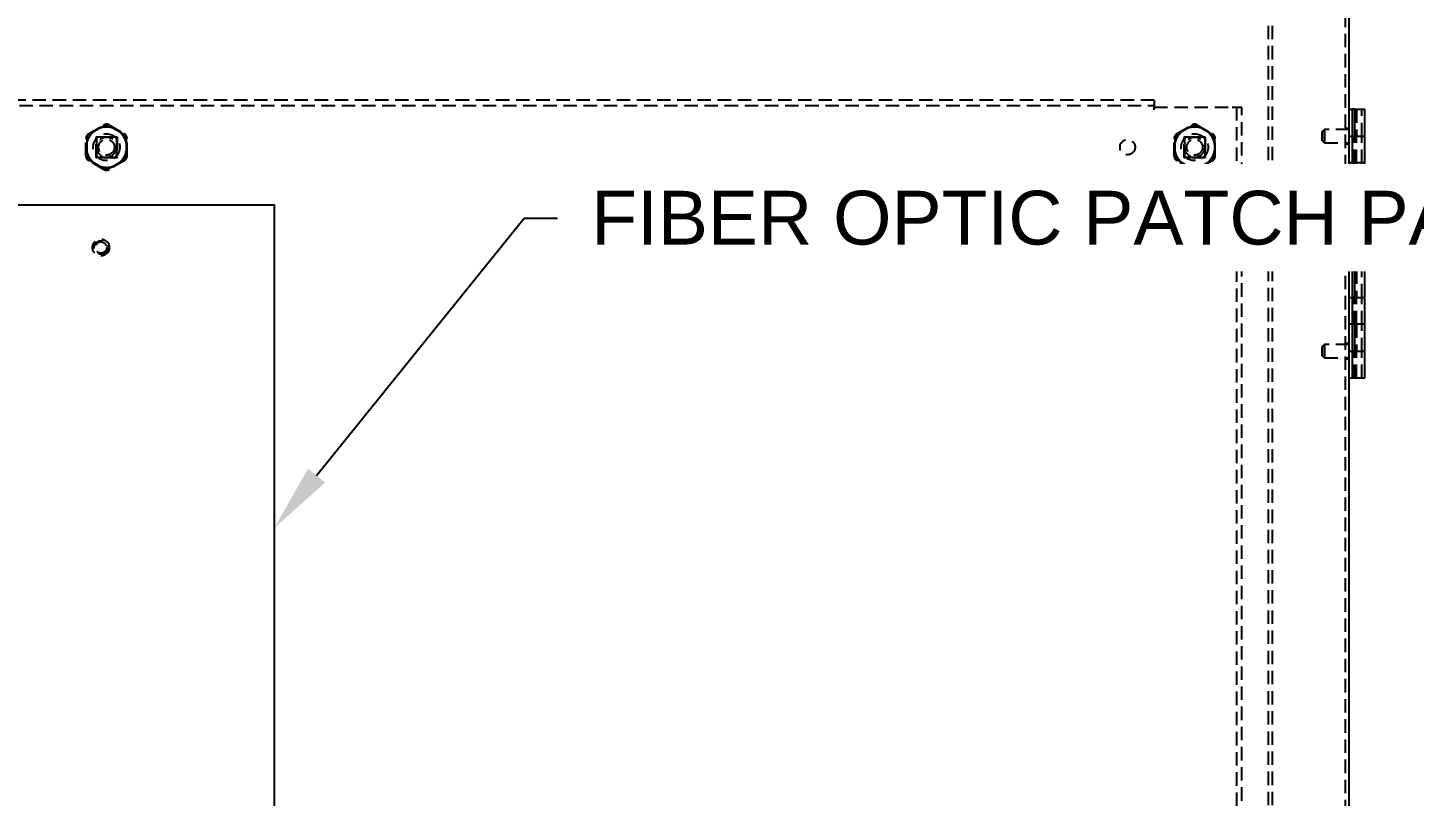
# Model space of a CAD drawing. Header units: feet. Extents: x -208 to 2089, y -974 to 342.
# Drawn here: x 1079.71 to 1105.51, y 134.82 to 149.12 of the extents above; entities that cross this region are included whole.
import ezdxf
from ezdxf import colors
from ezdxf.entities.mleader import LeaderData, LeaderLine
from ezdxf.math import Vec2, Vec3

# ---------------------------------------------------------------- set-up
doc = ezdxf.new("R2010")
doc.units = ezdxf.units.FT
doc.header["$MEASUREMENT"] = 0
doc.linetypes.add('HIDDEN', pattern=[0.375, 0.25, -0.125])
for name, color, linetype in [('E-EQPM-CAB', 5, 'Continuous'), ('E-EQPM-ENCL', 8, 'Continuous'), ('G-ANNO-TEXT', 1, 'Continuous')]:
    doc.layers.add(name, color=color, linetype=linetype)
doc.styles.add('NEI-A', font='arial.ttf', dxfattribs={"height": 0.1})

msp = doc.modelspace()

# ---------------------------------------------------------------- linework, layer by layer
at = {"layer": 'E-EQPM-CAB'}
msp.add_lwpolyline([(1072.30141, 133.81665), (1084.30141, 133.81665), (1084.30141, 145.81665), (1072.30141, 145.81665)], close=True, dxfattribs=at)
at = {"layer": 'E-EQPM-ENCL', "linetype": 'HIDDEN'}
for p, q in [((1104.22939, 150.50664), (1104.22939, 95.82906)), ((1102.80141, 97.15706), (1102.80141, 149.15706)), ((1102.87341, 97.15706), (1102.87341, 149.15706)), ((1100.67341, 147.77306), (1055.92941, 147.77306)), ((1055.92941, 147.67606), (1100.67341, 147.67606)), ((1100.67341, 147.77306), (1100.67341, 147.64506)), ((1100.67341, 147.64506), (1102.12441, 147.64506)), ((1100.67341, 147.59606), (1100.67341, 147.64506)), ((1102.12441, 147.64506), (1102.30141, 147.64506)), ((1102.20441, 147.64506), (1102.20441, 98.74106)), ((1102.30141, 98.74106), (1102.30141, 147.64506)), ((1104.35639, 147.60406), (1104.3564, 147.60406)), ((1104.43652, 147.60405), (1104.43652, 147.10405)), ((1104.53891, 147.10405), (1104.53891, 147.60405)), ((1080.8457, 147.15043), (1081.12321, 147.31065)), ((1081.1314, 147.29643), (1080.85391, 147.13621)), ((1080.98141, 146.70256), (1080.98141, 147.09356)), ((1080.98141, 147.09356), (1081.37241, 147.09356)), ((1081.17641, 147.08556), (1081.02891, 147.08556)), ((1081.32391, 147.08556), (1081.17641, 147.08556)), ((1081.4989, 147.13621), (1081.22141, 147.29643)), ((1081.22961, 147.31065), (1081.50711, 147.15043)), ((1081.37241, 147.09356), (1081.37241, 146.70256)), ((1101.0957, 147.15043), (1101.3732, 147.31065)), ((1101.3814, 147.29643), (1101.10391, 147.13621)), ((1101.23091, 147.09356), (1101.62191, 147.09356)), ((1101.23091, 146.70256), (1101.23091, 147.09356)), ((1101.42641, 147.08556), (1101.27891, 147.08556)), ((1101.57391, 147.08556), (1101.42641, 147.08556)), ((1101.7489, 147.13621), (1101.47141, 147.29643)), ((1101.47962, 147.31065), (1101.75711, 147.15043)), ((1101.62191, 147.09356), (1101.62191, 146.70256)), ((1103.84139, 147.22905), (1103.8014, 147.18906)), ((1103.8014, 147.10406), (1103.8014, 147.18906)), ((1103.8014, 147.01906), (1103.8014, 147.10406)), ((1103.80141, 147.18906), (1103.80141, 147.18906)), ((1104.3014, 147.22905), (1103.84139, 147.22905)), ((1103.84141, 147.22905), (1103.8414, 147.22905)), ((1103.84141, 147.22905), (1103.84141, 146.97905)), ((1104.3014, 147.24455), (1104.22939, 147.24455)), ((1104.3014, 147.10406), (1104.3564, 147.10406)), ((1104.3564, 147.10406), (1104.3564, 147.10406)), ((1104.40029, 146.60405), (1104.40029, 147.10405)), ((1104.43652, 146.60405), (1104.43652, 147.10405)), ((1104.53891, 146.60405), (1104.53891, 147.10405)), ((1080.7925, 146.73784), (1080.7925, 147.05827)), ((1080.80891, 147.05827), (1080.80891, 146.73784)), ((1080.98891, 147.04556), (1080.98891, 146.89806)), ((1080.98891, 146.89806), (1080.98891, 146.75056)), ((1081.36391, 147.04556), (1081.36391, 146.89806)), ((1081.36391, 146.89806), (1081.36391, 146.75056)), ((1081.54391, 147.05827), (1081.54391, 146.73784)), ((1081.56031, 146.73784), (1081.56031, 147.05827)), ((1101.0425, 146.73784), (1101.0425, 147.05827)), ((1101.0589, 147.05827), (1101.0589, 146.73784)), ((1101.23891, 147.04556), (1101.23891, 146.89806)), ((1101.23891, 146.89806), (1101.23891, 146.75056)), ((1101.61391, 147.04556), (1101.61391, 146.89806)), ((1101.61391, 146.89806), (1101.61391, 146.75056)), ((1101.79391, 147.05827), (1101.79391, 146.73784)), ((1101.81031, 146.73784), (1101.81031, 147.05827)), ((1103.8014, 147.01906), (1103.84139, 146.97905)), ((1103.80141, 147.01906), (1103.80141, 147.01906)), ((1103.84139, 146.97905), (1104.3014, 146.97905)), ((1103.8414, 146.97906), (1103.84141, 146.97905)), ((1104.22939, 146.96355), (1104.3014, 146.96355)), ((1081.12321, 146.48548), (1080.8457, 146.6457)), ((1080.85391, 146.6599), (1081.1314, 146.49968)), ((1081.37241, 146.70256), (1080.98141, 146.70256)), ((1081.02891, 146.71056), (1081.17641, 146.71056)), ((1081.17641, 146.71056), (1081.32391, 146.71056)), ((1081.22141, 146.49968), (1081.4989, 146.6599)), ((1081.50711, 146.6457), (1081.22961, 146.48548)), ((1101.3732, 146.48548), (1101.0957, 146.6457)), ((1101.10391, 146.6599), (1101.3814, 146.49968)), ((1101.62191, 146.70256), (1101.23091, 146.70256)), ((1101.27891, 146.71056), (1101.42641, 146.71056)), ((1101.42641, 146.71056), (1101.57391, 146.71056)), ((1101.47141, 146.49968), (1101.7489, 146.6599)), ((1101.75711, 146.6457), (1101.47962, 146.48548)), ((1104.3564, 146.60406), (1104.3014, 146.60406)), ((1104.3564, 146.60406), (1104.3564, 146.60406)), ((1104.43652, 146.60405), (1104.43652, 146.10405)), ((1104.53891, 146.10405), (1104.53891, 146.60405)), ((1104.3564, 146.10406), (1104.3014, 146.10406)), ((1104.3564, 146.10406), (1104.3564, 146.10406)), ((1104.40029, 145.60405), (1104.40029, 146.10405)), ((1104.43652, 145.60405), (1104.43652, 146.10405)), ((1104.53891, 145.60405), (1104.53891, 146.10405)), ((1104.3564, 145.60406), (1104.3014, 145.60406)), ((1104.3564, 145.60406), (1104.3564, 145.60406)), ((1104.43652, 145.60405), (1104.43652, 145.10405)), ((1104.53891, 145.10405), (1104.53891, 145.60405)), ((1101.36141, 145.31906), (1101.30141, 145.31906)), ((1101.30141, 145.31906), (1101.30141, 145.06906)), ((1101.36141, 145.22606), (1101.36141, 145.31906)), ((1101.55141, 145.31906), (1101.49141, 145.31906)), ((1101.49141, 145.31906), (1101.49141, 145.22606)), ((1101.55141, 145.06906), (1101.55141, 145.31906)), ((1101.30141, 145.06906), (1101.36141, 145.06906)), ((1101.49141, 145.22606), (1101.36141, 145.22606)), ((1101.36141, 145.06906), (1101.36141, 145.16206)), ((1101.36141, 145.16206), (1101.49141, 145.16206)), ((1101.49141, 145.16206), (1101.49141, 145.06906)), ((1101.49141, 145.06906), (1101.55141, 145.06906)), ((1104.3014, 145.10406), (1104.3564, 145.10406)), ((1104.3564, 145.10406), (1104.3564, 145.10406)), ((1104.40029, 144.60405), (1104.40029, 145.10405)), ((1104.43652, 144.60405), (1104.43652, 145.10405)), ((1104.53891, 144.60405), (1104.53891, 145.10405)), ((1104.3564, 144.60406), (1104.3014, 144.60406)), ((1104.3564, 144.60406), (1104.3564, 144.60406)), ((1104.43652, 144.60405), (1104.43652, 144.10407)), ((1104.53891, 144.10407), (1104.53891, 144.60405)), ((1104.3014, 144.10406), (1104.3564, 144.10406)), ((1104.3564, 144.10406), (1104.3564, 144.10406)), ((1104.40029, 143.60407), (1104.40029, 144.10407)), ((1104.43652, 143.60407), (1104.43652, 144.10407)), ((1104.53891, 143.60407), (1104.53891, 144.10407)), ((1104.3564, 143.60406), (1104.3014, 143.60406)), ((1104.3564, 143.60406), (1104.3564, 143.60406)), ((1104.43652, 143.60407), (1104.43652, 143.10407)), ((1104.53891, 143.10407), (1104.53891, 143.60407)), ((1103.84139, 143.22907), (1103.8014, 143.18906)), ((1104.3014, 143.22907), (1103.84139, 143.22907)), ((1103.84141, 143.22907), (1103.8414, 143.22906)), ((1103.84141, 143.22907), (1103.84141, 142.97907)), ((1104.3014, 143.24457), (1104.22939, 143.24457)), ((1103.8014, 143.10406), (1103.8014, 143.18906)), ((1103.8014, 143.01906), (1103.8014, 143.10406)), ((1103.8014, 143.01906), (1103.84139, 142.97907)), ((1103.80141, 143.01906), (1103.80141, 143.01906)), ((1103.84139, 142.97907), (1104.3014, 142.97907)), ((1103.8414, 142.97907), (1103.84141, 142.97907)), ((1104.22939, 142.96357), (1104.3014, 142.96357)), ((1104.3014, 143.10406), (1104.3564, 143.10406)), ((1104.3564, 143.10406), (1104.3564, 143.10406)), ((1104.40029, 142.60407), (1104.40029, 143.10407)), ((1104.43652, 142.60407), (1104.43652, 143.10407)), ((1104.53891, 142.60407), (1104.53891, 143.10407)), ((1104.3564, 142.60407), (1104.35639, 142.60406))]:
    msp.add_line(p, q, dxfattribs=at)
at = {"layer": 'E-EQPM-ENCL', "linetype": 'Continuous'}
for p, q in [((1104.30139, 95.74906), (1104.30139, 150.53206)), ((1104.30139, 147.60406), (1104.35639, 147.60406)), ((1104.35639, 147.60406), (1104.35639, 142.60406)), ((1104.40028, 147.60406), (1104.3564, 147.60405)), ((1104.40028, 147.60406), (1104.59391, 147.60406)), ((1104.40029, 147.60405), (1104.40029, 147.10405)), ((1104.59391, 147.10405), (1104.59391, 147.60405)), ((1104.3564, 147.10406), (1104.38134, 147.10406)), ((1104.40028, 147.10406), (1104.38134, 147.10406)), ((1104.40028, 147.10406), (1104.59391, 147.10406)), ((1104.59391, 146.60405), (1104.59391, 147.10405)), ((1104.38134, 146.60406), (1104.3564, 146.60406)), ((1104.38134, 146.60406), (1104.40028, 146.60406)), ((1104.59391, 146.60406), (1104.40028, 146.60406)), ((1104.40029, 146.60405), (1104.40029, 146.10405)), ((1104.59391, 146.10405), (1104.59391, 146.60405)), ((1104.3564, 146.10406), (1104.38134, 146.10406)), ((1104.40028, 146.10406), (1104.38134, 146.10406)), ((1104.40028, 146.10406), (1104.59391, 146.10406)), ((1104.59391, 145.60405), (1104.59391, 146.10405)), ((1104.38134, 145.60406), (1104.3564, 145.60406)), ((1104.38134, 145.60406), (1104.40028, 145.60406)), ((1104.59391, 145.60406), (1104.40028, 145.60406)), ((1104.40029, 145.60405), (1104.40029, 145.10405)), ((1104.59391, 145.10405), (1104.59391, 145.60405)), ((1104.3564, 145.10406), (1104.38134, 145.10406)), ((1104.40028, 145.10406), (1104.38134, 145.10406)), ((1104.40028, 145.10406), (1104.59391, 145.10406)), ((1104.59391, 144.60405), (1104.59391, 145.10405)), ((1104.38134, 144.60406), (1104.3564, 144.60406)), ((1104.38134, 144.60406), (1104.40028, 144.60406)), ((1104.59391, 144.60406), (1104.40028, 144.60406)), ((1104.40029, 144.60405), (1104.40029, 144.10407)), ((1104.59391, 144.10407), (1104.59391, 144.60405)), ((1104.3564, 144.10406), (1104.38134, 144.10406)), ((1104.40028, 144.10406), (1104.38134, 144.10406)), ((1104.40028, 144.10406), (1104.59391, 144.10406)), ((1104.59391, 143.60407), (1104.59391, 144.10407)), ((1104.38134, 143.60406), (1104.3564, 143.60406)), ((1104.38134, 143.60406), (1104.40028, 143.60406)), ((1104.59391, 143.60406), (1104.40028, 143.60406)), ((1104.40029, 143.60407), (1104.40029, 143.10407)), ((1104.59391, 143.10407), (1104.59391, 143.60407)), ((1104.3564, 143.10406), (1104.38134, 143.10406)), ((1104.40028, 143.10406), (1104.38134, 143.10406)), ((1104.40028, 143.10406), (1104.59391, 143.10406)), ((1104.59391, 142.60407), (1104.59391, 143.10407)), ((1104.35639, 142.60406), (1104.30139, 142.60406)), ((1104.36472, 142.60406), (1104.3564, 142.60407)), ((1104.59391, 142.60406), (1104.36472, 142.60406))]:
    msp.add_line(p, q, dxfattribs=at)
at = {"layer": 'E-EQPM-ENCL', "linetype": 'HIDDEN'}
for points in [[(1081.17641, 146.52245), (1081.1985, 146.52306, 0.01676974), (1081.22112, 146.52512, 0.01527325), (1081.24432, 146.52867, 0.01490782), (1081.26795, 146.53377, 0.01602983), (1081.29184, 146.54064, 0.01654893), (1081.31582, 146.54928, 0.01694723), (1081.33971, 146.55983, 0.01720196), (1081.36331, 146.57225, 0.01771345), (1081.3864, 146.58666, 0.01797858), (1081.40876, 146.60294, 0.01835655), (1081.43013, 146.62113, 0.01854596), (1081.45033, 146.64106, 0.0188221), (1081.4691, 146.6627, 0.01894304), (1081.4863, 146.68581, 0.01908466), (1081.50167, 146.71027, 0.01912528), (1081.51517, 146.73581, 0.01912516), (1081.52658, 146.76226, 0.01908456), (1081.53593, 146.78933, 0.01894319), (1081.54309, 146.8168, 0.01882178), (1081.54816, 146.8444, 0.01854502), (1081.55108, 146.8719, 0.01835664), (1081.55201, 146.8991, 0.01797886), (1081.55097, 146.92575, 0.01771204), (1081.54816, 146.95172, 0.01720789), (1081.54365, 146.9768, 0.01694924), (1081.53765, 147.00093, 0.01648817), (1081.53026, 147.02397, 0.0160278), (1081.52173, 147.04581, 0.01529122), (1081.51221, 147.06633, 0.01524908), (1081.50169, 147.08586, 0.01466569), (1081.49003, 147.10474, 0.01466573), (1081.47703, 147.12325, 0.01524918), (1081.46237, 147.14155, 0.01529136), (1081.44612, 147.15948, 0.01602795), (1081.42822, 147.17674, 0.01648835), (1081.40875, 147.19318, 0.01694945), (1081.38767, 147.2086, 0.01720812), (1081.36511, 147.22283, 0.01771228), (1081.34109, 147.23561, 0.01797911), (1081.31581, 147.24684, 0.0183569), (1081.28937, 147.25625, 0.01854528), (1081.26201, 147.26378, 0.01882202), (1081.23389, 147.26922, 0.01894343), (1081.20528, 147.27256, 0.01908482), (1081.17641, 147.27364, 0.01912533), (1081.14753, 147.27256, 0.01912533), (1081.11892, 147.26922, 0.01908482), (1081.0908, 147.26378, 0.01894343), (1081.06344, 147.25625, 0.01882202), (1081.037, 147.24684, 0.01854528), (1081.01172, 147.23561, 0.0183569), (1080.9877, 147.22283, 0.01797911), (1080.96514, 147.2086, 0.01771228), (1080.94406, 147.19318, 0.01720811), (1080.92459, 147.17674, 0.01694945), (1080.9067, 147.15948, 0.01648836), (1080.89044, 147.14155, 0.01602795), (1080.87579, 147.12325, 0.01529134), (1080.86278, 147.10474, 0.01524919), (1080.85112, 147.08586, 0.01466582), (1080.8406, 147.06633, 0.01466588), (1080.83108, 147.04581, 0.01524939), (1080.82255, 147.02397, 0.01529156), (1080.81516, 147.00093, 0.01602811), (1080.80916, 146.9768, 0.01648853), (1080.80465, 146.95172, 0.01694972), (1080.80184, 146.92575, 0.01720822), (1080.8008, 146.8991, 0.01771196), (1080.80173, 146.8719, 0.01797929), (1080.80465, 146.8444, 0.01835853), (1080.80972, 146.8168, 0.01854487), (1080.81688, 146.78933, 0.01881608), (1080.82623, 146.76226, 0.0189449), (1080.83765, 146.73581, 0.01910617), (1080.85115, 146.71027, 0.01911937), (1080.86652, 146.68581, 0.01904845), (1080.8837, 146.6627, 0.01910607), (1080.90248, 146.64106, 0.01921009), (1080.92273, 146.62112, 0.01874382), (1080.94406, 146.60294, 0.01764395), (1080.96624, 146.58667, 0.01863765), (1080.9895, 146.57225, 0.02082192), (1081.01381, 146.55978, 0.01677535), (1081.037, 146.54928, 0.00827481), (1081.05822, 146.54082, 0.02076905), (1081.08487, 146.53377, 0.03382718), (1081.12479, 146.52763, 0.01794506), (1081.17641, 146.52245, 0.01017643)], [(1101.4264, 146.52245), (1101.44848, 146.52306, 0.01676938), (1101.47111, 146.52512, 0.0152729), (1101.49431, 146.52867, 0.01490746), (1101.51794, 146.53377, 0.01602944), (1101.54183, 146.54064, 0.01654852), (1101.56581, 146.54928, 0.01694682), (1101.5897, 146.55983, 0.01720156), (1101.61331, 146.57225, 0.01771306), (1101.63639, 146.58666, 0.01797821), (1101.65875, 146.60294, 0.01835621), (1101.68012, 146.62113, 0.01854567), (1101.70033, 146.64106, 0.01882187), (1101.71909, 146.6627, 0.01894287), (1101.73629, 146.68581, 0.01908455), (1101.75167, 146.71027, 0.01912525), (1101.76516, 146.73581, 0.01912519), (1101.77658, 146.76226, 0.01908467), (1101.78593, 146.78933, 0.01894336), (1101.79309, 146.8168, 0.01882202), (1101.79816, 146.8444, 0.01854531), (1101.80108, 146.8719, 0.01835697), (1101.80201, 146.8991, 0.01797923), (1101.80097, 146.92575, 0.01771243), (1101.79816, 146.95172, 0.0172083), (1101.79365, 146.9768, 0.01694965), (1101.78765, 147.00093, 0.01648857), (1101.78026, 147.02397, 0.01602819), (1101.77173, 147.04581, 0.01529161), (1101.76221, 147.06633, 0.01524942), (1101.75169, 147.08586, 0.01466591), (1101.74003, 147.10474, 0.01466583), (1101.72703, 147.12325, 0.01524919), (1101.71237, 147.14155, 0.01529134), (1101.69612, 147.15948, 0.01602795), (1101.67822, 147.17674, 0.01648836), (1101.65875, 147.19318, 0.01694945), (1101.63767, 147.2086, 0.01720811), (1101.61511, 147.22283, 0.01771228), (1101.59109, 147.23561, 0.01797911), (1101.56581, 147.24684, 0.0183569), (1101.53937, 147.25625, 0.01854528), (1101.51201, 147.26378, 0.01882202), (1101.48389, 147.26922, 0.01894343), (1101.45528, 147.27256, 0.01908482), (1101.42641, 147.27364, 0.01912533), (1101.39753, 147.27256, 0.01912533), (1101.36892, 147.26922, 0.01908482), (1101.3408, 147.26378, 0.01894343), (1101.31344, 147.25625, 0.01882202), (1101.287, 147.24684, 0.01854528), (1101.26172, 147.23561, 0.0183569), (1101.2377, 147.22283, 0.01797911), (1101.21514, 147.2086, 0.01771228), (1101.19406, 147.19318, 0.01720812), (1101.17459, 147.17674, 0.01694945), (1101.1567, 147.15948, 0.01648835), (1101.14044, 147.14155, 0.01602795), (1101.12579, 147.12325, 0.01529136), (1101.11278, 147.10474, 0.01524918), (1101.10112, 147.08586, 0.01466571), (1101.0906, 147.06633, 0.01466567), (1101.08108, 147.04581, 0.01524904), (1101.07255, 147.02397, 0.01529117), (1101.06516, 147.00093, 0.01602772), (1101.05916, 146.9768, 0.01648813), (1101.05465, 146.95172, 0.01694931), (1101.05184, 146.92575, 0.01720781), (1101.0508, 146.8991, 0.01771156), (1101.05173, 146.8719, 0.01797892), (1101.05465, 146.8444, 0.01835819), (1101.05972, 146.8168, 0.01854458), (1101.06688, 146.78933, 0.01881584), (1101.07623, 146.76226, 0.01894472), (1101.08764, 146.73581, 0.01910606), (1101.10114, 146.71027, 0.01911933), (1101.11651, 146.68581, 0.01904848), (1101.1337, 146.6627, 0.01910618), (1101.15248, 146.64106, 0.01921027), (1101.17273, 146.62112, 0.01874406), (1101.19405, 146.60294, 0.01764422), (1101.21624, 146.58667, 0.01863798), (1101.2395, 146.57225, 0.02082235), (1101.2638, 146.55978, 0.01677572), (1101.28699, 146.54928, 0.008275), (1101.30821, 146.54082, 0.02076955), (1101.33486, 146.53377, 0.03382801), (1101.37478, 146.52763, 0.01794549), (1101.4264, 146.52245, 0.01017667)], [(1103.84139, 146.97905), (1103.84139, 146.9792, 0.00249809), (1103.8414, 146.9796, 0.0002897), (1103.8414, 146.98026, 0.00010087), (1103.8414, 146.98117, 0.00005081), (1103.8414, 146.9823, 0.00003054), (1103.8414, 146.98364, 0.00002071), (1103.8414, 146.98518, 0.00001488), (1103.8414, 146.9869, 0.0000112), (1103.8414, 146.9888, 0.00000883), (1103.8414, 146.99083, 0.00000734), (1103.8414, 146.993, 0.00000584), (1103.8414, 146.9953, 0.00000405), (1103.8414, 146.99776, 0.00000242), (1103.8414, 147.00039, 0.00000067), (1103.8414, 147.00326, 0.00000015), (1103.8414, 147.00636, 0.00000047), (1103.8414, 147.00968, 0.00000052), (1103.8414, 147.01323, 0.00000041), (1103.8414, 147.01702, 0.00000036), (1103.8414, 147.02104, 0.00000036), (1103.8414, 147.0253, 0.00000034), (1103.8414, 147.02978, 0.00000032), (1103.8414, 147.03449, 0.0000003), (1103.8414, 147.03941, 0.00000029), (1103.8414, 147.04454, 0.00000027), (1103.8414, 147.04987, 0.00000026), (1103.8414, 147.05539, 0.00000025), (1103.8414, 147.06107, 0.00000025), (1103.8414, 147.06692, 0.00000024), (1103.8414, 147.07289, 0.00000023), (1103.8414, 147.07898, 0.00000023), (1103.8414, 147.08517, 0.00000023), (1103.8414, 147.09142, 0.00000022), (1103.8414, 147.09773, 0.00000022), (1103.8414, 147.10406, 0.00000022), (1103.8414, 147.11039, 0.00000022), (1103.8414, 147.11669, 0.00000022), (1103.8414, 147.12295, 0.00000022), (1103.8414, 147.12914, 0.00000023), (1103.8414, 147.13523, 0.00000023), (1103.8414, 147.1412, 0.00000023), (1103.8414, 147.14704, 0.00000024), (1103.8414, 147.15273, 0.00000025), (1103.8414, 147.15825, 0.00000025), (1103.8414, 147.16358, 0.00000026), (1103.8414, 147.16871, 0.00000027), (1103.8414, 147.17363, 0.00000029), (1103.8414, 147.17834, 0.0000003), (1103.8414, 147.18282, 0.00000032), (1103.8414, 147.18708, 0.00000034), (1103.8414, 147.1911, 0.00000035), (1103.8414, 147.19489, 0.00000036), (1103.8414, 147.19844, 0.00000041), (1103.8414, 147.20176, 0.00000053), (1103.8414, 147.20486, 0.00000047), (1103.8414, 147.20773, 0.00000012), (1103.8414, 147.21036, 0.00000067), (1103.8414, 147.21281, 0.00000255), (1103.8414, 147.21512, 0.00000403), (1103.8414, 147.21729, 0.00000528), (1103.8414, 147.21932, 0.00000744), (1103.8414, 147.22121, 0.00001132), (1103.8414, 147.22294, 0.00001083), (1103.8414, 147.22448, 0.0000031), (1103.8414, 147.22578, 0.00002224), (1103.8414, 147.22695, 0.00008583), (1103.8414, 147.22804, 0.00011488), (1103.84139, 147.22905, 0.00011953)], [(1103.84139, 147.22905), (1103.84139, 147.22888, -0.00025425), (1103.84139, 147.22835, -0.00001987), (1103.84139, 147.22744, -0.00000684), (1103.84139, 147.22616, -0.00000362), (1103.84139, 147.22449, -0.00000218), (1103.84139, 147.22245, -0.00000148), (1103.84139, 147.22002, -0.00000106), (1103.84139, 147.21722, -0.00000081), (1103.84139, 147.21405, -0.00000063), (1103.84139, 147.21054, -0.00000052), (1103.84139, 147.20668, -0.00000043), (1103.84139, 147.20252, -0.00000036), (1103.84139, 147.19806, -0.00000031), (1103.84139, 147.19333, -0.00000028), (1103.84139, 147.18836, -0.00000024), (1103.84139, 147.18318, -0.00000022), (1103.84139, 147.17782, -0.0000002), (1103.84139, 147.1723, -0.00000018), (1103.84139, 147.16665, -0.00000017), (1103.84139, 147.16093, -0.00000015), (1103.84139, 147.15518, -0.00000015), (1103.84139, 147.1493, -0.00000016), (1103.84139, 147.14329, -0.00000012), (1103.84139, 147.13763, -0.00000005), (1103.84139, 147.13251, -0.00000015), (1103.84139, 147.1261, -0.00000023), (1103.84139, 147.11649, -0.00000012), (1103.84139, 147.10405, -0.00000007)], [(1103.84139, 147.10405), (1103.84139, 147.0987, -0.00000011), (1103.84139, 147.09324, -0.0000001), (1103.84139, 147.08767, -0.0000001), (1103.84139, 147.08201, -0.00000011), (1103.84139, 147.07627, -0.00000011), (1103.84139, 147.07048, -0.00000012), (1103.84139, 147.06465, -0.00000012), (1103.84139, 147.05881, -0.00000013), (1103.84139, 147.05298, -0.00000014), (1103.84139, 147.04718, -0.00000014), (1103.84139, 147.04145, -0.00000015), (1103.84139, 147.03581, -0.00000017), (1103.84139, 147.03029, -0.00000018), (1103.84139, 147.02493, -0.0000002), (1103.84139, 147.01975, -0.00000022), (1103.84139, 147.01478, -0.00000024), (1103.84139, 147.01006, -0.00000028), (1103.84139, 147.00559, -0.00000032), (1103.84139, 147.00143, -0.00000036), (1103.84139, 146.99757, -0.0000004), (1103.84139, 146.99406, -0.00000052), (1103.84139, 146.99089, -0.00000077), (1103.84139, 146.98808, -0.00000079), (1103.84139, 146.98566, -0.00000038), (1103.84139, 146.98366, -0.00000154), (1103.84139, 146.98195, -0.00000553), (1103.84139, 146.98041, -0.00000792), (1103.84139, 146.97905, -0.00000938)], [(1103.84139, 142.97907), (1103.84139, 142.97921, 0.00258901), (1103.8414, 142.97961, 0.00029258), (1103.8414, 142.98027, 0.0001014), (1103.8414, 142.98117, 0.00005099), (1103.8414, 142.9823, 0.00003061), (1103.8414, 142.98364, 0.00002075), (1103.8414, 142.98518, 0.0000149), (1103.8414, 142.9869, 0.00001121), (1103.8414, 142.9888, 0.00000884), (1103.8414, 142.99083, 0.00000734), (1103.8414, 142.993, 0.00000584), (1103.8414, 142.9953, 0.00000405), (1103.8414, 142.99776, 0.00000242), (1103.8414, 143.00039, 0.00000067), (1103.8414, 143.00326, 0.00000015), (1103.8414, 143.00636, 0.00000047), (1103.8414, 143.00968, 0.00000052), (1103.8414, 143.01323, 0.00000041), (1103.8414, 143.01702, 0.00000036), (1103.8414, 143.02104, 0.00000036), (1103.8414, 143.0253, 0.00000034), (1103.8414, 143.02978, 0.00000032), (1103.8414, 143.03449, 0.0000003), (1103.8414, 143.03941, 0.00000029), (1103.8414, 143.04454, 0.00000027), (1103.8414, 143.04987, 0.00000026), (1103.8414, 143.05539, 0.00000025), (1103.8414, 143.06107, 0.00000025), (1103.8414, 143.06692, 0.00000024), (1103.8414, 143.07289, 0.00000023), (1103.8414, 143.07898, 0.00000023), (1103.8414, 143.08517, 0.00000023), (1103.8414, 143.09142, 0.00000022), (1103.8414, 143.09773, 0.00000022), (1103.8414, 143.10406, 0.00000022), (1103.8414, 143.11039, 0.00000022), (1103.8414, 143.11669, 0.00000022), (1103.8414, 143.12295, 0.00000022), (1103.8414, 143.12914, 0.00000023), (1103.8414, 143.13523, 0.00000023), (1103.8414, 143.1412, 0.00000023), (1103.8414, 143.14704, 0.00000024), (1103.8414, 143.15273, 0.00000025), (1103.8414, 143.15825, 0.00000025), (1103.8414, 143.16358, 0.00000026), (1103.8414, 143.16871, 0.00000027), (1103.8414, 143.17363, 0.00000029), (1103.8414, 143.17834, 0.0000003), (1103.8414, 143.18282, 0.00000032), (1103.8414, 143.18708, 0.00000034), (1103.8414, 143.1911, 0.00000035), (1103.8414, 143.19489, 0.00000036), (1103.8414, 143.19844, 0.00000041), (1103.8414, 143.20176, 0.00000053), (1103.8414, 143.20486, 0.00000047), (1103.8414, 143.20773, 0.00000012), (1103.8414, 143.21036, 0.00000067), (1103.8414, 143.21281, 0.00000255), (1103.8414, 143.21512, 0.00000403), (1103.8414, 143.21729, 0.00000527), (1103.8414, 143.21932, 0.00000744), (1103.8414, 143.22122, 0.00001131), (1103.8414, 143.22294, 0.00001082), (1103.8414, 143.22448, 0.0000031), (1103.8414, 143.22579, 0.00002221), (1103.8414, 143.22695, 0.0000856), (1103.8414, 143.22805, 0.00011425), (1103.84139, 143.22907, 0.00011853)], [(1103.84139, 143.22907), (1103.84139, 143.22889, -0.00025166), (1103.84139, 143.22836, -0.00001982), (1103.84139, 143.22745, -0.00000683), (1103.84139, 143.22617, -0.00000362), (1103.84139, 143.2245, -0.00000218), (1103.84139, 143.22246, -0.00000148), (1103.84139, 143.22003, -0.00000106), (1103.84139, 143.21723, -0.00000081), (1103.84139, 143.21406, -0.00000063), (1103.84139, 143.21055, -0.00000052), (1103.84139, 143.20669, -0.00000043), (1103.84139, 143.20253, -0.00000036), (1103.84139, 143.19806, -0.00000031), (1103.84139, 143.19334, -0.00000028), (1103.84139, 143.18837, -0.00000024), (1103.84139, 143.18319, -0.00000022), (1103.84139, 143.17783, -0.0000002), (1103.84139, 143.17231, -0.00000018), (1103.84139, 143.16666, -0.00000017), (1103.84139, 143.16094, -0.00000015), (1103.84139, 143.15519, -0.00000015), (1103.84139, 143.14931, -0.00000016), (1103.84139, 143.1433, -0.00000012), (1103.84139, 143.13764, -0.00000005), (1103.84139, 143.13252, -0.00000015), (1103.84139, 143.12611, -0.00000023), (1103.84139, 143.1165, -0.00000012), (1103.84139, 143.10407, -0.00000007)], [(1103.84139, 143.10407), (1103.84139, 143.09871, -0.00000011), (1103.84139, 143.09326, -0.0000001), (1103.84139, 143.08769, -0.0000001), (1103.84139, 143.08202, -0.00000011), (1103.84139, 143.07628, -0.00000011), (1103.84139, 143.07049, -0.00000012), (1103.84139, 143.06466, -0.00000012), (1103.84139, 143.05882, -0.00000013), (1103.84139, 143.05298, -0.00000014), (1103.84139, 143.04719, -0.00000014), (1103.84139, 143.04146, -0.00000015), (1103.84139, 143.03582, -0.00000017), (1103.84139, 143.0303, -0.00000018), (1103.84139, 143.02494, -0.0000002), (1103.84139, 143.01976, -0.00000022), (1103.84139, 143.01479, -0.00000024), (1103.84139, 143.01006, -0.00000028), (1103.84139, 143.0056, -0.00000032), (1103.84139, 143.00144, -0.00000036), (1103.84139, 142.99758, -0.0000004), (1103.84139, 142.99407, -0.00000052), (1103.84139, 142.9909, -0.00000077), (1103.84139, 142.98809, -0.00000079), (1103.84139, 142.98567, -0.00000038), (1103.84139, 142.98367, -0.00000154), (1103.84139, 142.98196, -0.00000553), (1103.84139, 142.98042, -0.00000793), (1103.84139, 142.97907, -0.0000094)]]:
    msp.add_lwpolyline(points, format="xyb", dxfattribs=at)
for centre, radius in [((1081.17641, 146.89806), 0.25), ((1081.17641, 146.89806), 0.1875), ((1101.42641, 146.89806), 0.25), ((1101.42641, 146.89806), 0.1875), ((1081.17641, 146.89806), 0.1475), ((1100.17641, 146.89806), 0.1405), ((1101.42641, 146.89806), 0.1475), ((1081.07339, 145.03206), 0.15625), ((1081.07339, 145.03206), 0.125), ((1081.0734, 145.03206), 0.105)]:
    msp.add_circle(centre, radius, dxfattribs=at)
for centre, radius, start, end in [((1080.89891, 147.05827), 0.10641, 120, 180), ((1080.89891, 147.05827), 0.09, 120, 180), ((1081.02891, 147.04556), 0.04, 90, 180), ((1081.17641, 147.21849), 0.10641, 60, 120), ((1081.17641, 147.21849), 0.09, 60, 120), ((1081.32391, 147.04556), 0.04, 0, 90), ((1081.45391, 147.05827), 0.09, 0, 60), ((1081.45391, 147.05827), 0.10641, 0, 60), ((1101.14891, 147.05827), 0.10641, 120, 180), ((1101.14891, 147.05827), 0.09, 120, 180), ((1101.27891, 147.04556), 0.04, 90, 180), ((1101.42641, 147.21849), 0.10641, 60, 120), ((1101.42641, 147.21849), 0.09, 60, 120), ((1101.57391, 147.04556), 0.04, 0, 90), ((1101.70391, 147.05827), 0.09, 0, 60), ((1101.70391, 147.05827), 0.10641, 0, 60), ((1080.89891, 146.73784), 0.10641, 180, 240), ((1080.89891, 146.73784), 0.09, 180, 240), ((1081.02891, 146.75056), 0.04, 180, 270), ((1081.32391, 146.75056), 0.04, 270, 0), ((1081.45391, 146.73784), 0.09, 300, 0), ((1081.45391, 146.73784), 0.10641, 300, 0), ((1101.14891, 146.73784), 0.10641, 180, 240), ((1101.14891, 146.73784), 0.09, 180, 240), ((1101.27891, 146.75056), 0.04, 180, 270), ((1101.57391, 146.75056), 0.04, 270, 0), ((1101.70391, 146.73784), 0.09, 300, 0), ((1101.70391, 146.73784), 0.10641, 300, 0), ((1081.17641, 146.57763), 0.10641, 240, 300), ((1081.17641, 146.57763), 0.09, 240, 300), ((1101.42641, 146.57763), 0.10641, 240, 300), ((1101.42641, 146.57763), 0.09, 240, 300)]:
    msp.add_arc(centre, radius, start, end, dxfattribs=at)

# ---------------------------------------------------------------- next in the draw order: leaders
at = {"layer": 'G-ANNO-TEXT'}
ml = msp.add_multileader_mtext('Standard', dxfattribs=at)
ml.set_content('FIBER OPTIC PATCH PANEL', color=256, style='NEI-A')
ml.set_leader_properties()
ml.build(insert=Vec2(0, 0))
ml.multileader.update_dxf_attribs({"dogleg_length": 0.0625, "arrow_head_size": 1.25, "scale": 10})
ctx = ml.context
ctx.base_point, ctx.scale, ctx.char_height, ctx.arrow_head_size, ctx.landing_gap_size, ctx.plane_origin = Vec3(1089.57155, 145.57847), 10, 1, 1.25, 0.625, Vec3(1112.66371, 180.31885)
notes = []
notes.append((ctx, [(0, (1, 1, 0), (1088.94655, 145.57847), (1, 0), 0.625, [(0, [(1084.30141, 139.81665)], 0, [])])]))
ctx.mtext.insert, ctx.mtext.defined_height, ctx.mtext.flow_direction = Vec3(1090.19655, 146.087), 0.52626, 5
ctx.mtext.has_bg_fill, ctx.mtext.bg_color, ctx.mtext.bg_scale_factor, ctx.mtext.bg_transparency, ctx.mtext.use_window_bg_color = 1, -1073741824, 1.5, 0, 1
for ctx, leaders in notes:
    for number, flags, end, landing, length, lines in leaders:
        leader = LeaderData()
        leader.index, (leader.has_last_leader_line, leader.has_dogleg_vector, leader.attachment_direction) = number, flags
        leader.last_leader_point, leader.dogleg_vector, leader.dogleg_length = Vec3(end), Vec3(landing), length
        for number, points, colour, breaks in lines:
            line = LeaderLine()
            line.index, line.vertices, line.color, line.breaks = number, Vec3.list(points), colors.encode_raw_color(colour), breaks
            leader.lines.append(line)
        ctx.leaders.append(leader)

doc.saveas('drawing.dxf')
